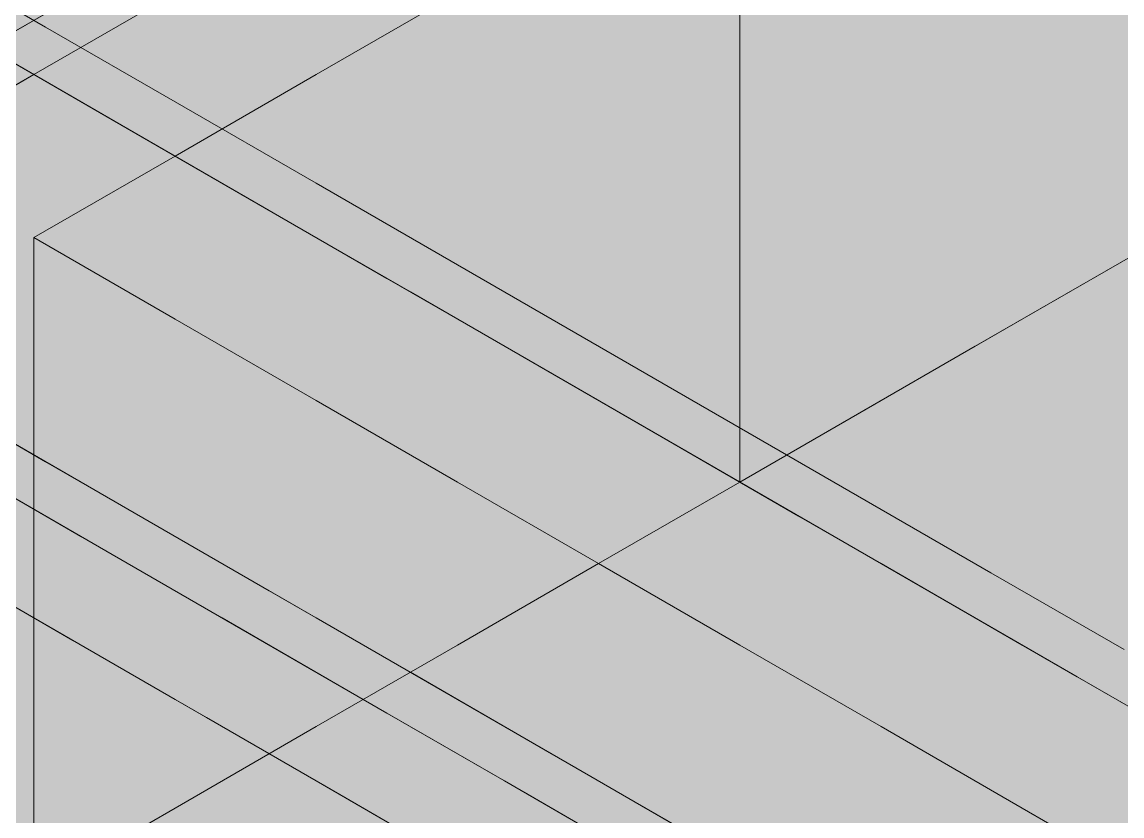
# Model space of a CAD drawing. Header units: metres. Extents: x 349122 to 349453, y 9281252 to 9281971.
# Drawn here: x 349263.7432 to 349263.9456, y 9281656.4085 to 9281656.5547 of the extents above; entities that cross this region are included whole.
import ezdxf

# ---------------------------------------------------------------- set-up
doc = ezdxf.new("R2010")
doc.units = ezdxf.units.M
doc.header["$LTSCALE"] = 0.25
doc.layers.add('ISO-3D', color=7, linetype='CONTINUOUS', lineweight=13)
doc.layers.add('ISO-3D-ARISTAS', color=250, linetype='CONTINUOUS', lineweight=13)

msp = doc.modelspace()

# ---------------------------------------------------------------- linework, layer by layer
at = {"layer": 'ISO-3D', "true_color": 0x9e9d98}
for points in [[(349263.92725, 9281656.5525), (349263.90127, 9281656.5675), (349263.92725, 9281656.58062), (349263.90127, 9281656.59562)], [(349263.90127, 9281656.53937), (349263.87529, 9281656.55437), (349263.90127, 9281656.5675), (349263.87529, 9281656.5825)], [(349263.95323, 9281656.5375), (349263.92725, 9281656.5525), (349263.95323, 9281656.56562), (349263.92725, 9281656.58062)], [(349263.92725, 9281656.52437), (349263.90127, 9281656.53937), (349263.92725, 9281656.5525), (349263.90127, 9281656.5675)], [(349263.90127, 9281656.51125), (349263.87529, 9281656.52625), (349263.90127, 9281656.53937), (349263.87529, 9281656.55437)], [(349263.75982, 9281656.51), (349263.73456, 9281656.52458), (349263.75982, 9281656.53667), (349263.73456, 9281656.55125)], [(349263.95323, 9281656.50937), (349263.92725, 9281656.52437), (349263.95323, 9281656.5375), (349263.92725, 9281656.5525)], [(349263.92725, 9281656.49625), (349263.90127, 9281656.51125), (349263.92725, 9281656.52437), (349263.90127, 9281656.53937)], [(349263.78508, 9281656.49542), (349263.75982, 9281656.51), (349263.78508, 9281656.52208), (349263.75982, 9281656.53667)], [(349263.75982, 9281656.48333), (349263.73456, 9281656.49792), (349263.75982, 9281656.51), (349263.73456, 9281656.52458)], [(349263.90127, 9281656.48312), (349263.87529, 9281656.49812), (349263.90127, 9281656.51125), (349263.87529, 9281656.52625)], [(349263.95323, 9281656.48125), (349263.92725, 9281656.49625), (349263.95323, 9281656.50937), (349263.92725, 9281656.52437)], [(349263.81034, 9281656.48083), (349263.78508, 9281656.49542), (349263.81034, 9281656.5075), (349263.78508, 9281656.52208)], [(349263.77137, 9281656.48), (349263.74538, 9281656.495), (349263.77137, 9281656.5), (349263.74538, 9281656.515)], [(349263.92725, 9281656.46812), (349263.90127, 9281656.48312), (349263.92725, 9281656.49625), (349263.90127, 9281656.51125)], [(349263.78508, 9281656.46875), (349263.75982, 9281656.48333), (349263.78508, 9281656.49542), (349263.75982, 9281656.51)], [(349263.8356, 9281656.46625), (349263.81034, 9281656.48083), (349263.8356, 9281656.49292), (349263.81034, 9281656.5075)], [(349263.79735, 9281656.465), (349263.77137, 9281656.48), (349263.79735, 9281656.485), (349263.77137, 9281656.5)], [(349263.75982, 9281656.45667), (349263.73456, 9281656.47125), (349263.75982, 9281656.48333), (349263.73456, 9281656.49792)], [(349263.90127, 9281656.455), (349263.87529, 9281656.47), (349263.90127, 9281656.48312), (349263.87529, 9281656.49812)], [(349263.95323, 9281656.45312), (349263.92725, 9281656.46812), (349263.95323, 9281656.48125), (349263.92725, 9281656.49625)], [(349263.77137, 9281656.455), (349263.74538, 9281656.47), (349263.77137, 9281656.48), (349263.74538, 9281656.495)], [(349263.81034, 9281656.45417), (349263.78508, 9281656.46875), (349263.81034, 9281656.48083), (349263.78508, 9281656.49542)], [(349263.86085, 9281656.45167), (349263.8356, 9281656.46625), (349263.86085, 9281656.47833), (349263.8356, 9281656.49292)], [(349263.82333, 9281656.45), (349263.79735, 9281656.465), (349263.82333, 9281656.47), (349263.79735, 9281656.485)], [(349263.78508, 9281656.44208), (349263.75982, 9281656.45667), (349263.78508, 9281656.46875), (349263.75982, 9281656.48333)], [(349263.92725, 9281656.44), (349263.90127, 9281656.455), (349263.92725, 9281656.46812), (349263.90127, 9281656.48312)], [(349263.79735, 9281656.44), (349263.77137, 9281656.455), (349263.79735, 9281656.465), (349263.77137, 9281656.48)], [(349263.8356, 9281656.43958), (349263.81034, 9281656.45417), (349263.8356, 9281656.46625), (349263.81034, 9281656.48083)], [(349263.88611, 9281656.43708), (349263.86085, 9281656.45167), (349263.88611, 9281656.46375), (349263.86085, 9281656.47833)], [(349263.77137, 9281656.43), (349263.74538, 9281656.445), (349263.77137, 9281656.455), (349263.74538, 9281656.47)], [(349263.84931, 9281656.435), (349263.82333, 9281656.45), (349263.84931, 9281656.455), (349263.82333, 9281656.47)], [(349263.81034, 9281656.4275), (349263.78508, 9281656.44208), (349263.81034, 9281656.45417), (349263.78508, 9281656.46875)], [(349263.95323, 9281656.425), (349263.92725, 9281656.44), (349263.95323, 9281656.45312), (349263.92725, 9281656.46812)], [(349263.86085, 9281656.425), (349263.8356, 9281656.43958), (349263.86085, 9281656.45167), (349263.8356, 9281656.46625)], [(349263.82333, 9281656.425), (349263.79735, 9281656.44), (349263.82333, 9281656.45), (349263.79735, 9281656.465)], [(349263.91137, 9281656.4225), (349263.88611, 9281656.43708), (349263.91137, 9281656.44917), (349263.88611, 9281656.46375)], [(349263.74538, 9281656.41833), (349263.7194, 9281656.43333), (349263.74538, 9281656.445), (349263.7194, 9281656.46)], [(349263.79735, 9281656.415), (349263.77137, 9281656.43), (349263.79735, 9281656.44), (349263.77137, 9281656.455)], [(349263.8356, 9281656.41292), (349263.81034, 9281656.4275), (349263.8356, 9281656.43958), (349263.81034, 9281656.45417)], [(349263.87529, 9281656.42), (349263.84931, 9281656.435), (349263.87529, 9281656.44), (349263.84931, 9281656.455)], [(349263.88611, 9281656.41042), (349263.86085, 9281656.425), (349263.88611, 9281656.43708), (349263.86085, 9281656.45167)], [(349263.84931, 9281656.41), (349263.82333, 9281656.425), (349263.84931, 9281656.435), (349263.82333, 9281656.45)], [(349263.93663, 9281656.40792), (349263.91137, 9281656.4225), (349263.93663, 9281656.43458), (349263.91137, 9281656.44917)], [(349263.77137, 9281656.405), (349263.74538, 9281656.42), (349263.77137, 9281656.43), (349263.74538, 9281656.445)], [(349263.77137, 9281656.40333), (349263.74538, 9281656.41833), (349263.77137, 9281656.43), (349263.74538, 9281656.445)], [(349263.82333, 9281656.4), (349263.79735, 9281656.415), (349263.82333, 9281656.425), (349263.79735, 9281656.44)], [(349263.86085, 9281656.39833), (349263.8356, 9281656.41292), (349263.86085, 9281656.425), (349263.8356, 9281656.43958)], [(349263.90127, 9281656.405), (349263.87529, 9281656.42), (349263.90127, 9281656.425), (349263.87529, 9281656.44)], [(349263.91137, 9281656.39583), (349263.88611, 9281656.41042), (349263.91137, 9281656.4225), (349263.88611, 9281656.43708)], [(349263.87529, 9281656.395), (349263.84931, 9281656.41), (349263.87529, 9281656.42), (349263.84931, 9281656.435)], [(349263.96189, 9281656.39333), (349263.93663, 9281656.40792), (349263.96189, 9281656.42), (349263.93663, 9281656.43458)], [(349263.74538, 9281656.39167), (349263.7194, 9281656.40667), (349263.74538, 9281656.41833), (349263.7194, 9281656.43333)], [(349263.79735, 9281656.39), (349263.77137, 9281656.405), (349263.79735, 9281656.415), (349263.77137, 9281656.43)], [(349263.79735, 9281656.38833), (349263.77137, 9281656.40333), (349263.79735, 9281656.415), (349263.77137, 9281656.43)], [(349263.84931, 9281656.385), (349263.82333, 9281656.4), (349263.84931, 9281656.41), (349263.82333, 9281656.425)], [(349263.88611, 9281656.38375), (349263.86085, 9281656.39833), (349263.88611, 9281656.41042), (349263.86085, 9281656.425)], [(349263.92725, 9281656.39), (349263.90127, 9281656.405), (349263.92725, 9281656.41), (349263.90127, 9281656.425)], [(349263.93663, 9281656.38125), (349263.91137, 9281656.39583), (349263.93663, 9281656.40792), (349263.91137, 9281656.4225)], [(349263.77137, 9281656.38), (349263.74538, 9281656.395), (349263.77137, 9281656.405), (349263.74538, 9281656.42)], [(349263.90127, 9281656.38), (349263.87529, 9281656.395), (349263.90127, 9281656.405), (349263.87529, 9281656.42)], [(349263.77137, 9281656.37667), (349263.74538, 9281656.39167), (349263.77137, 9281656.40333), (349263.74538, 9281656.41833)], [(349263.82333, 9281656.375), (349263.79735, 9281656.39), (349263.82333, 9281656.4), (349263.79735, 9281656.415)], [(349263.82333, 9281656.37333), (349263.79735, 9281656.38833), (349263.82333, 9281656.4), (349263.79735, 9281656.415)], [(349263.87529, 9281656.37), (349263.84931, 9281656.385), (349263.87529, 9281656.395), (349263.84931, 9281656.41)], [(349263.91137, 9281656.36917), (349263.88611, 9281656.38375), (349263.91137, 9281656.39583), (349263.88611, 9281656.41042)], [(349263.95323, 9281656.375), (349263.92725, 9281656.39), (349263.95323, 9281656.395), (349263.92725, 9281656.41)]]:
    msp.add_solid(points, dxfattribs=at)
at = {"layer": 'ISO-3D', "true_color": 0x8e8d88}
for points in [[(349263.94024, 9281656.56539), (349263.91859, 9281656.55289), (349263.94024, 9281656.59434), (349263.91859, 9281656.58184)], [(349263.95323, 9281656.565), (349263.92725, 9281656.55), (349263.95323, 9281656.59), (349263.92725, 9281656.575)], [(349263.77137, 9281656.56), (349263.74538, 9281656.545), (349263.77137, 9281656.585), (349263.74538, 9281656.57)], [(349263.90127, 9281656.56), (349263.87529, 9281656.545), (349263.90127, 9281656.585), (349263.87529, 9281656.57)], [(349263.91859, 9281656.55289), (349263.89694, 9281656.54039), (349263.91859, 9281656.58184), (349263.89694, 9281656.56934)], [(349263.96189, 9281656.54895), (349263.94024, 9281656.53645), (349263.96189, 9281656.57789), (349263.94024, 9281656.56539)], [(349263.84931, 9281656.555), (349263.82333, 9281656.54), (349263.84931, 9281656.575), (349263.82333, 9281656.56)], [(349263.92725, 9281656.55), (349263.90127, 9281656.535), (349263.92725, 9281656.575), (349263.90127, 9281656.56)], [(349263.74538, 9281656.545), (349263.7194, 9281656.53), (349263.74538, 9281656.57), (349263.7194, 9281656.555)], [(349263.87529, 9281656.545), (349263.84931, 9281656.53), (349263.87529, 9281656.57), (349263.84931, 9281656.555)], [(349263.89694, 9281656.54039), (349263.87529, 9281656.52789), (349263.89694, 9281656.56934), (349263.87529, 9281656.55684)], [(349263.74755, 9281656.52375), (349263.72373, 9281656.5375), (349263.74755, 9281656.55375), (349263.72373, 9281656.5675)], [(349263.94024, 9281656.53645), (349263.91859, 9281656.52395), (349263.94024, 9281656.56539), (349263.91859, 9281656.55289)], [(349263.95323, 9281656.54), (349263.92725, 9281656.525), (349263.95323, 9281656.565), (349263.92725, 9281656.55)], [(349263.82333, 9281656.54), (349263.79735, 9281656.525), (349263.82333, 9281656.56), (349263.79735, 9281656.545)], [(349263.90127, 9281656.535), (349263.87529, 9281656.52), (349263.90127, 9281656.56), (349263.87529, 9281656.545)], [(349263.84931, 9281656.53), (349263.82333, 9281656.515), (349263.84931, 9281656.555), (349263.82333, 9281656.54)], [(349263.77137, 9281656.51), (349263.74755, 9281656.52375), (349263.77137, 9281656.54), (349263.74755, 9281656.55375)], [(349263.91859, 9281656.52395), (349263.89694, 9281656.51145), (349263.91859, 9281656.55289), (349263.89694, 9281656.54039)], [(349263.92725, 9281656.525), (349263.90127, 9281656.51), (349263.92725, 9281656.55), (349263.90127, 9281656.535)], [(349263.96189, 9281656.52), (349263.94024, 9281656.5075), (349263.96189, 9281656.54895), (349263.94024, 9281656.53645)], [(349263.79735, 9281656.525), (349263.77137, 9281656.51), (349263.79735, 9281656.545), (349263.77137, 9281656.53)], [(349263.87529, 9281656.52), (349263.84931, 9281656.505), (349263.87529, 9281656.545), (349263.84931, 9281656.53)], [(349263.79735, 9281656.495), (349263.77137, 9281656.51), (349263.79735, 9281656.525), (349263.77137, 9281656.54)], [(349263.82333, 9281656.515), (349263.79735, 9281656.5), (349263.82333, 9281656.54), (349263.79735, 9281656.525)], [(349263.89694, 9281656.51145), (349263.87529, 9281656.49895), (349263.89694, 9281656.54039), (349263.87529, 9281656.52789)], [(349263.95323, 9281656.515), (349263.92725, 9281656.5), (349263.95323, 9281656.54), (349263.92725, 9281656.525)], [(349263.74755, 9281656.49875), (349263.72373, 9281656.5125), (349263.74755, 9281656.52375), (349263.72373, 9281656.5375)], [(349263.90127, 9281656.51), (349263.87529, 9281656.495), (349263.90127, 9281656.535), (349263.87529, 9281656.52)], [(349263.94024, 9281656.5075), (349263.91859, 9281656.495), (349263.94024, 9281656.53645), (349263.91859, 9281656.52395)], [(349263.77137, 9281656.51), (349263.74538, 9281656.495), (349263.77137, 9281656.53), (349263.74538, 9281656.515)], [(349263.84931, 9281656.505), (349263.82333, 9281656.49), (349263.84931, 9281656.53), (349263.82333, 9281656.515)], [(349263.79735, 9281656.5), (349263.77137, 9281656.485), (349263.79735, 9281656.525), (349263.77137, 9281656.51)], [(349263.82333, 9281656.48), (349263.79735, 9281656.495), (349263.82333, 9281656.51), (349263.79735, 9281656.525)], [(349263.92725, 9281656.5), (349263.90127, 9281656.485), (349263.92725, 9281656.525), (349263.90127, 9281656.51)], [(349263.77137, 9281656.485), (349263.74755, 9281656.49875), (349263.77137, 9281656.51), (349263.74755, 9281656.52375)], [(349263.91859, 9281656.495), (349263.89694, 9281656.4825), (349263.91859, 9281656.52395), (349263.89694, 9281656.51145)], [(349263.87529, 9281656.495), (349263.84931, 9281656.48), (349263.87529, 9281656.52), (349263.84931, 9281656.505)], [(349263.82333, 9281656.49), (349263.79735, 9281656.475), (349263.82333, 9281656.515), (349263.79735, 9281656.5)], [(349263.74755, 9281656.47375), (349263.72373, 9281656.4875), (349263.74755, 9281656.49875), (349263.72373, 9281656.5125)], [(349263.89694, 9281656.4825), (349263.87529, 9281656.47), (349263.89694, 9281656.51145), (349263.87529, 9281656.49895)], [(349263.77137, 9281656.485), (349263.74538, 9281656.47), (349263.77137, 9281656.51), (349263.74538, 9281656.495)], [(349263.79735, 9281656.47), (349263.77137, 9281656.485), (349263.79735, 9281656.495), (349263.77137, 9281656.51)], [(349263.84786, 9281656.46583), (349263.82333, 9281656.48), (349263.84786, 9281656.49583), (349263.82333, 9281656.51)], [(349263.90127, 9281656.485), (349263.87529, 9281656.47), (349263.90127, 9281656.51), (349263.87529, 9281656.495)], [(349263.84931, 9281656.48), (349263.82333, 9281656.465), (349263.84931, 9281656.505), (349263.82333, 9281656.49)], [(349263.77137, 9281656.46), (349263.74755, 9281656.47375), (349263.77137, 9281656.485), (349263.74755, 9281656.49875)], [(349263.79735, 9281656.475), (349263.77137, 9281656.46), (349263.79735, 9281656.5), (349263.77137, 9281656.485)], [(349263.82333, 9281656.455), (349263.79735, 9281656.47), (349263.82333, 9281656.48), (349263.79735, 9281656.495)], [(349263.8724, 9281656.45167), (349263.84786, 9281656.46583), (349263.8724, 9281656.48167), (349263.84786, 9281656.49583)], [(349263.87529, 9281656.47), (349263.84931, 9281656.455), (349263.87529, 9281656.495), (349263.84931, 9281656.48)], [(349263.82333, 9281656.465), (349263.79735, 9281656.45), (349263.82333, 9281656.49), (349263.79735, 9281656.475)], [(349263.77137, 9281656.46), (349263.74538, 9281656.445), (349263.77137, 9281656.485), (349263.74538, 9281656.47)], [(349263.79735, 9281656.445), (349263.77137, 9281656.46), (349263.79735, 9281656.47), (349263.77137, 9281656.485)], [(349263.84931, 9281656.455), (349263.82333, 9281656.44), (349263.84931, 9281656.48), (349263.82333, 9281656.465)], [(349263.84786, 9281656.44083), (349263.82333, 9281656.455), (349263.84786, 9281656.46583), (349263.82333, 9281656.48)], [(349263.89694, 9281656.4375), (349263.8724, 9281656.45167), (349263.89694, 9281656.4675), (349263.8724, 9281656.48167)], [(349263.79735, 9281656.45), (349263.77137, 9281656.435), (349263.79735, 9281656.475), (349263.77137, 9281656.46)], [(349263.82333, 9281656.43), (349263.79735, 9281656.445), (349263.82333, 9281656.455), (349263.79735, 9281656.47)], [(349263.8724, 9281656.42667), (349263.84786, 9281656.44083), (349263.8724, 9281656.45167), (349263.84786, 9281656.46583)], [(349263.92148, 9281656.42333), (349263.89694, 9281656.4375), (349263.92148, 9281656.45333), (349263.89694, 9281656.4675)], [(349263.82333, 9281656.44), (349263.79735, 9281656.425), (349263.82333, 9281656.465), (349263.79735, 9281656.45)], [(349263.77137, 9281656.435), (349263.74538, 9281656.42), (349263.77137, 9281656.46), (349263.74538, 9281656.445)], [(349263.84786, 9281656.41583), (349263.82333, 9281656.43), (349263.84786, 9281656.44083), (349263.82333, 9281656.455)], [(349263.89694, 9281656.4125), (349263.8724, 9281656.42667), (349263.89694, 9281656.4375), (349263.8724, 9281656.45167)], [(349263.94601, 9281656.40917), (349263.92148, 9281656.42333), (349263.94601, 9281656.43917), (349263.92148, 9281656.45333)], [(349263.79735, 9281656.425), (349263.77137, 9281656.41), (349263.79735, 9281656.45), (349263.77137, 9281656.435)], [(349263.8724, 9281656.40167), (349263.84786, 9281656.41583), (349263.8724, 9281656.42667), (349263.84786, 9281656.44083)], [(349263.92148, 9281656.39833), (349263.89694, 9281656.4125), (349263.92148, 9281656.42333), (349263.89694, 9281656.4375)], [(349263.77137, 9281656.41), (349263.74538, 9281656.395), (349263.77137, 9281656.435), (349263.74538, 9281656.42)], [(349263.89694, 9281656.3875), (349263.8724, 9281656.40167), (349263.89694, 9281656.4125), (349263.8724, 9281656.42667)], [(349263.94601, 9281656.38417), (349263.92148, 9281656.39833), (349263.94601, 9281656.40917), (349263.92148, 9281656.42333)], [(349263.92148, 9281656.37333), (349263.89694, 9281656.3875), (349263.92148, 9281656.39833), (349263.89694, 9281656.4125)]]:
    msp.add_solid(points, dxfattribs=at)
at = {"layer": 'ISO-3D', "true_color": 0x7f7e7a}
msp.add_solid([(349263.75292, 9281656.55935), (349263.72731, 9281656.54457), (349263.75292, 9281656.58435), (349263.72731, 9281656.56957)], dxfattribs=at)
at = {"layer": 'ISO-3D', "true_color": 0x9e9c96}
for points in [[(349263.77112, 9281656.56736), (349263.74755, 9281656.55375), (349263.74731, 9281656.58111), (349263.72373, 9281656.5675)], [(349263.81852, 9281656.56722), (349263.79494, 9281656.55361), (349263.7947, 9281656.58097), (349263.77112, 9281656.56736)], [(349263.86807, 9281656.56583), (349263.8445, 9281656.55222), (349263.84209, 9281656.58083), (349263.81852, 9281656.56722)], [(349263.91763, 9281656.56444), (349263.89405, 9281656.55083), (349263.89165, 9281656.57944), (349263.86807, 9281656.56583)], [(349263.96574, 9281656.56389), (349263.94216, 9281656.55028), (349263.9412, 9281656.57806), (349263.91763, 9281656.56444)], [(349263.87529, 9281656.56), (349263.84931, 9281656.545), (349263.84931, 9281656.575), (349263.82333, 9281656.56)], [(349263.92725, 9281656.56), (349263.90127, 9281656.545), (349263.90127, 9281656.575), (349263.87529, 9281656.56)], [(349263.97921, 9281656.56), (349263.95323, 9281656.545), (349263.95323, 9281656.575), (349263.92725, 9281656.56)], [(349263.79494, 9281656.55361), (349263.77137, 9281656.54), (349263.77112, 9281656.56736), (349263.74755, 9281656.55375)], [(349263.8445, 9281656.55222), (349263.82092, 9281656.53861), (349263.81852, 9281656.56722), (349263.79494, 9281656.55361)], [(349263.89405, 9281656.55083), (349263.87048, 9281656.53722), (349263.86807, 9281656.56583), (349263.8445, 9281656.55222)], [(349263.94216, 9281656.55028), (349263.91859, 9281656.53667), (349263.91763, 9281656.56444), (349263.89405, 9281656.55083)], [(349263.99028, 9281656.54972), (349263.9667, 9281656.53611), (349263.96574, 9281656.56389), (349263.94216, 9281656.55028)], [(349263.84931, 9281656.545), (349263.82333, 9281656.53), (349263.82333, 9281656.56), (349263.79735, 9281656.545)], [(349263.90127, 9281656.545), (349263.87529, 9281656.53), (349263.87529, 9281656.56), (349263.84931, 9281656.545)], [(349263.95323, 9281656.545), (349263.92725, 9281656.53), (349263.92725, 9281656.56), (349263.90127, 9281656.545)], [(349263.82092, 9281656.53861), (349263.79735, 9281656.525), (349263.79494, 9281656.55361), (349263.77137, 9281656.54)], [(349263.87048, 9281656.53722), (349263.8469, 9281656.52361), (349263.8445, 9281656.55222), (349263.82092, 9281656.53861)], [(349263.91859, 9281656.53667), (349263.89501, 9281656.52306), (349263.89405, 9281656.55083), (349263.87048, 9281656.53722)], [(349263.9667, 9281656.53611), (349263.94313, 9281656.5225), (349263.94216, 9281656.55028), (349263.91859, 9281656.53667)], [(349263.82333, 9281656.53), (349263.79735, 9281656.515), (349263.79735, 9281656.545), (349263.77137, 9281656.53)], [(349263.87529, 9281656.53), (349263.84931, 9281656.515), (349263.84931, 9281656.545), (349263.82333, 9281656.53)], [(349263.92725, 9281656.53), (349263.90127, 9281656.515), (349263.90127, 9281656.545), (349263.87529, 9281656.53)], [(349263.97921, 9281656.53), (349263.95323, 9281656.515), (349263.95323, 9281656.545), (349263.92725, 9281656.53)], [(349263.8469, 9281656.52361), (349263.82333, 9281656.51), (349263.82092, 9281656.53861), (349263.79735, 9281656.525)], [(349263.89501, 9281656.52306), (349263.87144, 9281656.50944), (349263.87048, 9281656.53722), (349263.8469, 9281656.52361)], [(349263.94313, 9281656.5225), (349263.91955, 9281656.50889), (349263.91859, 9281656.53667), (349263.89501, 9281656.52306)], [(349263.99124, 9281656.52194), (349263.96766, 9281656.50833), (349263.9667, 9281656.53611), (349263.94313, 9281656.5225)], [(349263.79735, 9281656.515), (349263.77137, 9281656.5), (349263.77137, 9281656.53), (349263.74538, 9281656.515)], [(349263.84931, 9281656.515), (349263.82333, 9281656.5), (349263.82333, 9281656.53), (349263.79735, 9281656.515)], [(349263.90127, 9281656.515), (349263.87529, 9281656.5), (349263.87529, 9281656.53), (349263.84931, 9281656.515)], [(349263.95323, 9281656.515), (349263.92725, 9281656.5), (349263.92725, 9281656.53), (349263.90127, 9281656.515)], [(349263.87144, 9281656.50944), (349263.84786, 9281656.49583), (349263.8469, 9281656.52361), (349263.82333, 9281656.51)], [(349263.91955, 9281656.50889), (349263.89598, 9281656.49528), (349263.89501, 9281656.52306), (349263.87144, 9281656.50944)], [(349263.96766, 9281656.50833), (349263.94409, 9281656.49472), (349263.94313, 9281656.5225), (349263.91955, 9281656.50889)], [(349263.82333, 9281656.5), (349263.79735, 9281656.485), (349263.79735, 9281656.515), (349263.77137, 9281656.5)], [(349263.87529, 9281656.5), (349263.84931, 9281656.485), (349263.84931, 9281656.515), (349263.82333, 9281656.5)], [(349263.92725, 9281656.5), (349263.90127, 9281656.485), (349263.90127, 9281656.515), (349263.87529, 9281656.5)], [(349263.97921, 9281656.5), (349263.95323, 9281656.485), (349263.95323, 9281656.515), (349263.92725, 9281656.5)], [(349263.89598, 9281656.49528), (349263.8724, 9281656.48167), (349263.87144, 9281656.50944), (349263.84786, 9281656.49583)], [(349263.94409, 9281656.49472), (349263.92051, 9281656.48111), (349263.91955, 9281656.50889), (349263.89598, 9281656.49528)], [(349263.9922, 9281656.49417), (349263.96863, 9281656.48056), (349263.96766, 9281656.50833), (349263.94409, 9281656.49472)], [(349263.84931, 9281656.485), (349263.82333, 9281656.47), (349263.82333, 9281656.5), (349263.79735, 9281656.485)], [(349263.90127, 9281656.485), (349263.87529, 9281656.47), (349263.87529, 9281656.5), (349263.84931, 9281656.485)], [(349263.95323, 9281656.485), (349263.92725, 9281656.47), (349263.92725, 9281656.5), (349263.90127, 9281656.485)], [(349263.92051, 9281656.48111), (349263.89694, 9281656.4675), (349263.89598, 9281656.49528), (349263.8724, 9281656.48167)], [(349263.96863, 9281656.48056), (349263.94505, 9281656.46694), (349263.94409, 9281656.49472), (349263.92051, 9281656.48111)], [(349263.87529, 9281656.47), (349263.84931, 9281656.455), (349263.84931, 9281656.485), (349263.82333, 9281656.47)], [(349263.92725, 9281656.47), (349263.90127, 9281656.455), (349263.90127, 9281656.485), (349263.87529, 9281656.47)], [(349263.97921, 9281656.47), (349263.95323, 9281656.455), (349263.95323, 9281656.485), (349263.92725, 9281656.47)], [(349263.94505, 9281656.46694), (349263.92148, 9281656.45333), (349263.92051, 9281656.48111), (349263.89694, 9281656.4675)], [(349263.99316, 9281656.46639), (349263.96959, 9281656.45278), (349263.96863, 9281656.48056), (349263.94505, 9281656.46694)], [(349263.90127, 9281656.455), (349263.87529, 9281656.44), (349263.87529, 9281656.47), (349263.84931, 9281656.455)], [(349263.95323, 9281656.455), (349263.92725, 9281656.44), (349263.92725, 9281656.47), (349263.90127, 9281656.455)], [(349263.96959, 9281656.45278), (349263.94601, 9281656.43917), (349263.94505, 9281656.46694), (349263.92148, 9281656.45333)], [(349263.92725, 9281656.44), (349263.90127, 9281656.425), (349263.90127, 9281656.455), (349263.87529, 9281656.44)], [(349263.97921, 9281656.44), (349263.95323, 9281656.425), (349263.95323, 9281656.455), (349263.92725, 9281656.44)], [(349263.95323, 9281656.425), (349263.92725, 9281656.41), (349263.92725, 9281656.44), (349263.90127, 9281656.425)], [(349263.97921, 9281656.41), (349263.95323, 9281656.395), (349263.95323, 9281656.425), (349263.92725, 9281656.41)]]:
    msp.add_solid(points, dxfattribs=at)
at = {"layer": 'ISO-3D', "true_color": 0xb0aea8}
for points in [[(349263.91426, 9281656.5675), (349263.88828, 9281656.5525), (349263.89261, 9281656.58), (349263.86663, 9281656.565)], [(349263.86663, 9281656.565), (349263.84065, 9281656.55), (349263.84498, 9281656.5775), (349263.819, 9281656.5625)], [(349263.819, 9281656.5625), (349263.79302, 9281656.5475), (349263.79735, 9281656.575), (349263.77137, 9281656.56)], [(349263.76271, 9281656.565), (349263.73672, 9281656.55), (349263.75405, 9281656.57), (349263.72806, 9281656.555)], [(349263.98354, 9281656.5575), (349263.95756, 9281656.5425), (349263.96189, 9281656.57), (349263.93591, 9281656.555)], [(349263.93591, 9281656.555), (349263.90993, 9281656.54), (349263.91426, 9281656.5675), (349263.88828, 9281656.5525)], [(349263.88828, 9281656.5525), (349263.8623, 9281656.5375), (349263.86663, 9281656.565), (349263.84065, 9281656.55)], [(349263.84065, 9281656.55), (349263.81467, 9281656.535), (349263.819, 9281656.5625), (349263.79302, 9281656.5475)], [(349263.79302, 9281656.5475), (349263.76704, 9281656.5325), (349263.77137, 9281656.56), (349263.74538, 9281656.545)], [(349263.95756, 9281656.5425), (349263.93158, 9281656.5275), (349263.93591, 9281656.555), (349263.90993, 9281656.54)], [(349263.90993, 9281656.54), (349263.88395, 9281656.525), (349263.88828, 9281656.5525), (349263.8623, 9281656.5375)], [(349263.76271, 9281656.535), (349263.74105, 9281656.5225), (349263.73889, 9281656.54875), (349263.71724, 9281656.53625)], [(349263.8623, 9281656.5375), (349263.83632, 9281656.5225), (349263.84065, 9281656.55), (349263.81467, 9281656.535)], [(349263.81467, 9281656.535), (349263.78869, 9281656.52), (349263.79302, 9281656.5475), (349263.76704, 9281656.5325)], [(349263.76704, 9281656.5325), (349263.74105, 9281656.5175), (349263.74538, 9281656.545), (349263.7194, 9281656.53)], [(349263.97921, 9281656.53), (349263.95323, 9281656.515), (349263.95756, 9281656.5425), (349263.93158, 9281656.5275)], [(349263.93158, 9281656.5275), (349263.9056, 9281656.5125), (349263.90993, 9281656.54), (349263.88395, 9281656.525)], [(349263.88395, 9281656.525), (349263.85797, 9281656.51), (349263.8623, 9281656.5375), (349263.83632, 9281656.5225)], [(349263.78869, 9281656.52), (349263.76704, 9281656.5075), (349263.76271, 9281656.535), (349263.74105, 9281656.5225)], [(349263.83632, 9281656.5225), (349263.81034, 9281656.5075), (349263.81467, 9281656.535), (349263.78869, 9281656.52)], [(349263.78869, 9281656.52), (349263.76271, 9281656.505), (349263.76704, 9281656.5325), (349263.74105, 9281656.5175)], [(349263.95323, 9281656.515), (349263.92725, 9281656.5), (349263.93158, 9281656.5275), (349263.9056, 9281656.5125)], [(349263.9056, 9281656.5125), (349263.87962, 9281656.4975), (349263.88395, 9281656.525), (349263.85797, 9281656.51)], [(349263.76704, 9281656.5075), (349263.74538, 9281656.495), (349263.74105, 9281656.5225), (349263.7194, 9281656.51)], [(349263.85797, 9281656.51), (349263.83199, 9281656.495), (349263.83632, 9281656.5225), (349263.81034, 9281656.5075)], [(349263.81034, 9281656.5075), (349263.78436, 9281656.4925), (349263.78869, 9281656.52), (349263.76271, 9281656.505)], [(349263.81467, 9281656.505), (349263.79302, 9281656.4925), (349263.78869, 9281656.52), (349263.76704, 9281656.5075)], [(349263.98787, 9281656.505), (349263.96622, 9281656.4925), (349263.96189, 9281656.52), (349263.94024, 9281656.5075)], [(349263.76271, 9281656.505), (349263.73672, 9281656.49), (349263.74105, 9281656.5175), (349263.71507, 9281656.5025)], [(349263.92725, 9281656.5), (349263.90127, 9281656.485), (349263.9056, 9281656.5125), (349263.87962, 9281656.4975)], [(349263.74538, 9281656.495), (349263.72373, 9281656.4825), (349263.7194, 9281656.51), (349263.69775, 9281656.4975)], [(349263.87962, 9281656.4975), (349263.85364, 9281656.4825), (349263.85797, 9281656.51), (349263.83199, 9281656.495)], [(349263.79302, 9281656.4925), (349263.77137, 9281656.48), (349263.76704, 9281656.5075), (349263.74538, 9281656.495)], [(349263.83199, 9281656.495), (349263.80601, 9281656.48), (349263.81034, 9281656.5075), (349263.78436, 9281656.4925)], [(349263.96622, 9281656.4925), (349263.94457, 9281656.48), (349263.94024, 9281656.5075), (349263.91859, 9281656.495)], [(349263.78436, 9281656.4925), (349263.75838, 9281656.4775), (349263.76271, 9281656.505), (349263.73672, 9281656.49)], [(349263.8392, 9281656.49083), (349263.81755, 9281656.47833), (349263.81467, 9281656.505), (349263.79302, 9281656.4925)], [(349263.90127, 9281656.485), (349263.87529, 9281656.47), (349263.87962, 9281656.4975), (349263.85364, 9281656.4825)], [(349263.77137, 9281656.48), (349263.74971, 9281656.4675), (349263.74538, 9281656.495), (349263.72373, 9281656.4825)], [(349263.85364, 9281656.4825), (349263.82766, 9281656.4675), (349263.83199, 9281656.495), (349263.80601, 9281656.48)], [(349263.94457, 9281656.48), (349263.92292, 9281656.4675), (349263.91859, 9281656.495), (349263.89694, 9281656.4825)], [(349263.80601, 9281656.48), (349263.78003, 9281656.465), (349263.78436, 9281656.4925), (349263.75838, 9281656.4775)], [(349263.81755, 9281656.47833), (349263.7959, 9281656.46583), (349263.79302, 9281656.4925), (349263.77137, 9281656.48)], [(349263.9922, 9281656.4775), (349263.97055, 9281656.465), (349263.96622, 9281656.4925), (349263.94457, 9281656.48)], [(349263.86374, 9281656.47667), (349263.84209, 9281656.46417), (349263.8392, 9281656.49083), (349263.81755, 9281656.47833)], [(349263.75838, 9281656.4775), (349263.73239, 9281656.4625), (349263.73672, 9281656.49), (349263.71074, 9281656.475)], [(349263.74971, 9281656.4675), (349263.72806, 9281656.455), (349263.72373, 9281656.4825), (349263.70208, 9281656.47)], [(349263.87529, 9281656.47), (349263.84931, 9281656.455), (349263.85364, 9281656.4825), (349263.82766, 9281656.4675)], [(349263.92292, 9281656.4675), (349263.90127, 9281656.455), (349263.89694, 9281656.4825), (349263.87529, 9281656.47)], [(349263.76271, 9281656.465), (349263.75405, 9281656.46), (349263.73672, 9281656.48), (349263.72806, 9281656.475)], [(349263.7959, 9281656.46583), (349263.77425, 9281656.45333), (349263.77137, 9281656.48), (349263.74971, 9281656.4675)], [(349263.82766, 9281656.4675), (349263.80168, 9281656.4525), (349263.80601, 9281656.48), (349263.78003, 9281656.465)], [(349263.97055, 9281656.465), (349263.9489, 9281656.4525), (349263.94457, 9281656.48), (349263.92292, 9281656.4675)], [(349263.84209, 9281656.46417), (349263.82044, 9281656.45167), (349263.81755, 9281656.47833), (349263.7959, 9281656.46583)], [(349263.78003, 9281656.465), (349263.75405, 9281656.45), (349263.75838, 9281656.4775), (349263.73239, 9281656.4625)], [(349263.88828, 9281656.4625), (349263.86663, 9281656.45), (349263.86374, 9281656.47667), (349263.84209, 9281656.46417)], [(349263.77425, 9281656.45333), (349263.7526, 9281656.44083), (349263.74971, 9281656.4675), (349263.72806, 9281656.455)], [(349263.82044, 9281656.45167), (349263.79879, 9281656.43917), (349263.7959, 9281656.46583), (349263.77425, 9281656.45333)], [(349263.84931, 9281656.455), (349263.82333, 9281656.44), (349263.82766, 9281656.4675), (349263.80168, 9281656.4525)], [(349263.9489, 9281656.4525), (349263.92725, 9281656.44), (349263.92292, 9281656.4675), (349263.90127, 9281656.455)], [(349263.80168, 9281656.4525), (349263.7757, 9281656.4375), (349263.78003, 9281656.465), (349263.75405, 9281656.45)], [(349263.78869, 9281656.45), (349263.78003, 9281656.445), (349263.76271, 9281656.465), (349263.75405, 9281656.46)], [(349263.86663, 9281656.45), (349263.84498, 9281656.4375), (349263.84209, 9281656.46417), (349263.82044, 9281656.45167)], [(349263.75405, 9281656.45), (349263.72806, 9281656.435), (349263.73239, 9281656.4625), (349263.70641, 9281656.4475)], [(349263.91282, 9281656.44833), (349263.89117, 9281656.43583), (349263.88828, 9281656.4625), (349263.86663, 9281656.45)], [(349263.79879, 9281656.43917), (349263.77714, 9281656.42667), (349263.77425, 9281656.45333), (349263.7526, 9281656.44083)], [(349263.82333, 9281656.44), (349263.79735, 9281656.425), (349263.80168, 9281656.4525), (349263.7757, 9281656.4375)], [(349263.84498, 9281656.4375), (349263.82333, 9281656.425), (349263.82044, 9281656.45167), (349263.79879, 9281656.43917)], [(349263.97488, 9281656.4375), (349263.95323, 9281656.425), (349263.9489, 9281656.4525), (349263.92725, 9281656.44)], [(349263.7757, 9281656.4375), (349263.74971, 9281656.4225), (349263.75405, 9281656.45), (349263.72806, 9281656.435)], [(349263.81467, 9281656.435), (349263.80601, 9281656.43), (349263.78869, 9281656.45), (349263.78003, 9281656.445)], [(349263.89117, 9281656.43583), (349263.86952, 9281656.42333), (349263.86663, 9281656.45), (349263.84498, 9281656.4375)], [(349263.93735, 9281656.43417), (349263.9157, 9281656.42167), (349263.91282, 9281656.44833), (349263.89117, 9281656.43583)], [(349263.79735, 9281656.425), (349263.77137, 9281656.41), (349263.7757, 9281656.4375), (349263.74971, 9281656.4225)], [(349263.82333, 9281656.425), (349263.80168, 9281656.4125), (349263.79879, 9281656.43917), (349263.77714, 9281656.42667)], [(349263.86952, 9281656.42333), (349263.84786, 9281656.41083), (349263.84498, 9281656.4375), (349263.82333, 9281656.425)], [(349263.9157, 9281656.42167), (349263.89405, 9281656.40917), (349263.89117, 9281656.43583), (349263.86952, 9281656.42333)], [(349263.74971, 9281656.4225), (349263.72373, 9281656.4075), (349263.72806, 9281656.435), (349263.70208, 9281656.42)], [(349263.84065, 9281656.42), (349263.83199, 9281656.415), (349263.81467, 9281656.435), (349263.80601, 9281656.43)], [(349263.96189, 9281656.42), (349263.94024, 9281656.4075), (349263.93735, 9281656.43417), (349263.9157, 9281656.42167)], [(349263.84786, 9281656.41083), (349263.82621, 9281656.39833), (349263.82333, 9281656.425), (349263.80168, 9281656.4125)], [(349263.89405, 9281656.40917), (349263.8724, 9281656.39667), (349263.86952, 9281656.42333), (349263.84786, 9281656.41083)], [(349263.77137, 9281656.41), (349263.74538, 9281656.395), (349263.74971, 9281656.4225), (349263.72373, 9281656.4075)], [(349263.94024, 9281656.4075), (349263.91859, 9281656.395), (349263.9157, 9281656.42167), (349263.89405, 9281656.40917)], [(349263.86663, 9281656.405), (349263.85797, 9281656.4), (349263.84065, 9281656.42), (349263.83199, 9281656.415)], [(349263.98643, 9281656.40583), (349263.96478, 9281656.39333), (349263.96189, 9281656.42), (349263.94024, 9281656.4075)], [(349263.8724, 9281656.39667), (349263.85075, 9281656.38417), (349263.84786, 9281656.41083), (349263.82621, 9281656.39833)], [(349263.91859, 9281656.395), (349263.89694, 9281656.3825), (349263.89405, 9281656.40917), (349263.8724, 9281656.39667)]]:
    msp.add_solid(points, dxfattribs=at)
at = {"layer": 'ISO-3D-ARISTAS', "color": 250}
for p, q in [((349263.87529, 9281656.55437), (349263.87529, 9281656.5825)), ((349263.72373, 9281656.5675), (349263.74755, 9281656.55375)), ((349263.74755, 9281656.55375), (349263.72373, 9281656.5675)), ((349263.76271, 9281656.565), (349263.73672, 9281656.55)), ((349263.75292, 9281656.55935), (349263.72731, 9281656.54457)), ((349263.77137, 9281656.56), (349263.74538, 9281656.545)), ((349263.74538, 9281656.545), (349263.77137, 9281656.56)), ((349263.79735, 9281656.545), (349263.82333, 9281656.56)), ((349263.79735, 9281656.545), (349263.82333, 9281656.56)), ((349263.87529, 9281656.52789), (349263.87529, 9281656.55684)), ((349263.74755, 9281656.55375), (349263.77137, 9281656.54)), ((349263.77137, 9281656.54), (349263.74755, 9281656.55375)), ((349263.87529, 9281656.52625), (349263.87529, 9281656.55437)), ((349263.73456, 9281656.55125), (349263.75982, 9281656.53667)), ((349263.73889, 9281656.54875), (349263.76271, 9281656.535)), ((349263.74538, 9281656.545), (349263.7194, 9281656.53)), ((349263.7194, 9281656.53), (349263.74538, 9281656.545)), ((349263.77137, 9281656.53), (349263.79735, 9281656.545)), ((349263.77137, 9281656.53), (349263.79735, 9281656.545)), ((349263.77137, 9281656.54), (349263.79735, 9281656.525)), ((349263.79735, 9281656.525), (349263.77137, 9281656.54)), ((349263.75982, 9281656.53667), (349263.78508, 9281656.52208)), ((349263.76271, 9281656.535), (349263.78869, 9281656.52)), ((349263.74538, 9281656.515), (349263.77137, 9281656.53)), ((349263.74538, 9281656.515), (349263.77137, 9281656.53)), ((349263.87529, 9281656.49895), (349263.87529, 9281656.52789)), ((349263.79735, 9281656.525), (349263.82333, 9281656.51)), ((349263.82333, 9281656.51), (349263.79735, 9281656.525)), ((349263.87529, 9281656.49812), (349263.87529, 9281656.52625)), ((349263.78508, 9281656.52208), (349263.81034, 9281656.5075)), ((349263.78869, 9281656.52), (349263.81467, 9281656.505)), ((349263.96189, 9281656.52), (349263.94024, 9281656.5075)), ((349263.94024, 9281656.5075), (349263.96189, 9281656.52)), ((349263.74538, 9281656.495), (349263.74538, 9281656.515)), ((349263.77137, 9281656.5), (349263.74538, 9281656.515)), ((349263.74538, 9281656.495), (349263.74538, 9281656.515)), ((349263.74538, 9281656.515), (349263.77137, 9281656.5)), ((349263.95323, 9281656.515), (349263.92725, 9281656.5)), ((349263.95323, 9281656.515), (349263.92725, 9281656.5)), ((349263.82333, 9281656.51), (349263.84786, 9281656.49583)), ((349263.84786, 9281656.49583), (349263.82333, 9281656.51)), ((349263.81034, 9281656.5075), (349263.8356, 9281656.49292)), ((349263.94024, 9281656.5075), (349263.91859, 9281656.495)), ((349263.91859, 9281656.495), (349263.94024, 9281656.5075)), ((349263.81467, 9281656.505), (349263.8392, 9281656.49083)), ((349263.79735, 9281656.485), (349263.77137, 9281656.5)), ((349263.77137, 9281656.5), (349263.79735, 9281656.485)), ((349263.87529, 9281656.47), (349263.87529, 9281656.49895)), ((349263.92725, 9281656.5), (349263.90127, 9281656.485)), ((349263.92725, 9281656.5), (349263.90127, 9281656.485)), ((349263.87529, 9281656.47), (349263.87529, 9281656.49812)), ((349263.74538, 9281656.47), (349263.74538, 9281656.495)), ((349263.74538, 9281656.47), (349263.74538, 9281656.495)), ((349263.84786, 9281656.49583), (349263.8724, 9281656.48167)), ((349263.8724, 9281656.48167), (349263.84786, 9281656.49583)), ((349263.91859, 9281656.495), (349263.89694, 9281656.4825)), ((349263.89694, 9281656.4825), (349263.91859, 9281656.495)), ((349263.8356, 9281656.49292), (349263.86085, 9281656.47833)), ((349263.8392, 9281656.49083), (349263.86374, 9281656.47667)), ((349263.74755, 9281656.47375), (349263.72373, 9281656.4875)), ((349263.82333, 9281656.47), (349263.79735, 9281656.485)), ((349263.79735, 9281656.485), (349263.82333, 9281656.47)), ((349263.90127, 9281656.485), (349263.87529, 9281656.47)), ((349263.90127, 9281656.485), (349263.87529, 9281656.47)), ((349263.89694, 9281656.4825), (349263.87529, 9281656.47)), ((349263.87529, 9281656.47), (349263.89694, 9281656.4825)), ((349263.73672, 9281656.48), (349263.76271, 9281656.465)), ((349263.8724, 9281656.48167), (349263.89694, 9281656.4675)), ((349263.89694, 9281656.4675), (349263.8724, 9281656.48167)), ((349263.86085, 9281656.47833), (349263.88611, 9281656.46375)), ((349263.86374, 9281656.47667), (349263.88828, 9281656.4625)), ((349263.75405, 9281656.46), (349263.72806, 9281656.475)), ((349263.77137, 9281656.46), (349263.74755, 9281656.47375)), ((349263.75982, 9281656.45667), (349263.73456, 9281656.47125)), ((349263.74538, 9281656.445), (349263.74538, 9281656.47)), ((349263.74538, 9281656.445), (349263.74538, 9281656.47)), ((349263.84931, 9281656.455), (349263.82333, 9281656.47)), ((349263.82333, 9281656.47), (349263.84931, 9281656.455)), ((349263.87529, 9281656.47), (349263.84931, 9281656.455)), ((349263.87529, 9281656.47), (349263.84931, 9281656.455)), ((349263.90127, 9281656.455), (349263.87529, 9281656.47)), ((349263.90127, 9281656.455), (349263.87529, 9281656.47)), ((349263.89694, 9281656.4675), (349263.92148, 9281656.45333)), ((349263.92148, 9281656.45333), (349263.89694, 9281656.4675)), ((349263.76271, 9281656.465), (349263.78869, 9281656.45)), ((349263.88611, 9281656.46375), (349263.91137, 9281656.44917)), ((349263.88828, 9281656.4625), (349263.91282, 9281656.44833)), ((349263.7194, 9281656.46), (349263.74538, 9281656.445)), ((349263.78003, 9281656.445), (349263.75405, 9281656.46)), ((349263.79735, 9281656.445), (349263.77137, 9281656.46)), ((349263.78508, 9281656.44208), (349263.75982, 9281656.45667)), ((349263.7526, 9281656.44083), (349263.72806, 9281656.455)), ((349263.84931, 9281656.455), (349263.82333, 9281656.44)), ((349263.84931, 9281656.455), (349263.82333, 9281656.44)), ((349263.87529, 9281656.44), (349263.84931, 9281656.455)), ((349263.84931, 9281656.455), (349263.87529, 9281656.44)), ((349263.92725, 9281656.44), (349263.90127, 9281656.455)), ((349263.92725, 9281656.44), (349263.90127, 9281656.455)), ((349263.92148, 9281656.45333), (349263.94601, 9281656.43917)), ((349263.94601, 9281656.43917), (349263.92148, 9281656.45333)), ((349263.78869, 9281656.45), (349263.81467, 9281656.435)), ((349263.91137, 9281656.44917), (349263.93663, 9281656.43458)), ((349263.91282, 9281656.44833), (349263.93735, 9281656.43417)), ((349263.74538, 9281656.42), (349263.74538, 9281656.445)), ((349263.74538, 9281656.42), (349263.74538, 9281656.445)), ((349263.74538, 9281656.445), (349263.77137, 9281656.43)), ((349263.80601, 9281656.43), (349263.78003, 9281656.445)), ((349263.82333, 9281656.43), (349263.79735, 9281656.445)), ((349263.81034, 9281656.4275), (349263.78508, 9281656.44208)), ((349263.77714, 9281656.42667), (349263.7526, 9281656.44083)), ((349263.82333, 9281656.44), (349263.79735, 9281656.425)), ((349263.82333, 9281656.44), (349263.79735, 9281656.425)), ((349263.90127, 9281656.425), (349263.87529, 9281656.44)), ((349263.87529, 9281656.44), (349263.90127, 9281656.425)), ((349263.95323, 9281656.425), (349263.92725, 9281656.44)), ((349263.95323, 9281656.425), (349263.92725, 9281656.44)), ((349263.81467, 9281656.435), (349263.84065, 9281656.42)), ((349263.93663, 9281656.43458), (349263.96189, 9281656.42)), ((349263.93735, 9281656.43417), (349263.96189, 9281656.42)), ((349263.77137, 9281656.43), (349263.79735, 9281656.415)), ((349263.83199, 9281656.415), (349263.80601, 9281656.43)), ((349263.84786, 9281656.41583), (349263.82333, 9281656.43)), ((349263.8356, 9281656.41292), (349263.81034, 9281656.4275)), ((349263.80168, 9281656.4125), (349263.77714, 9281656.42667)), ((349263.79735, 9281656.425), (349263.77137, 9281656.41)), ((349263.79735, 9281656.425), (349263.77137, 9281656.41)), ((349263.92725, 9281656.41), (349263.90127, 9281656.425)), ((349263.90127, 9281656.425), (349263.92725, 9281656.41)), ((349263.74538, 9281656.395), (349263.74538, 9281656.42)), ((349263.74538, 9281656.395), (349263.74538, 9281656.42)), ((349263.84065, 9281656.42), (349263.86663, 9281656.405)), ((349263.8724, 9281656.40167), (349263.84786, 9281656.41583)), ((349263.79735, 9281656.415), (349263.82333, 9281656.4)), ((349263.85797, 9281656.4), (349263.83199, 9281656.415)), ((349263.82621, 9281656.39833), (349263.80168, 9281656.4125)), ((349263.86085, 9281656.39833), (349263.8356, 9281656.41292)), ((349263.77137, 9281656.41), (349263.74538, 9281656.395)), ((349263.77137, 9281656.41), (349263.74538, 9281656.395)), ((349263.95323, 9281656.395), (349263.92725, 9281656.41)), ((349263.92725, 9281656.41), (349263.95323, 9281656.395))]:
    msp.add_line(p, q, dxfattribs=at)

doc.saveas('drawing.dxf')
